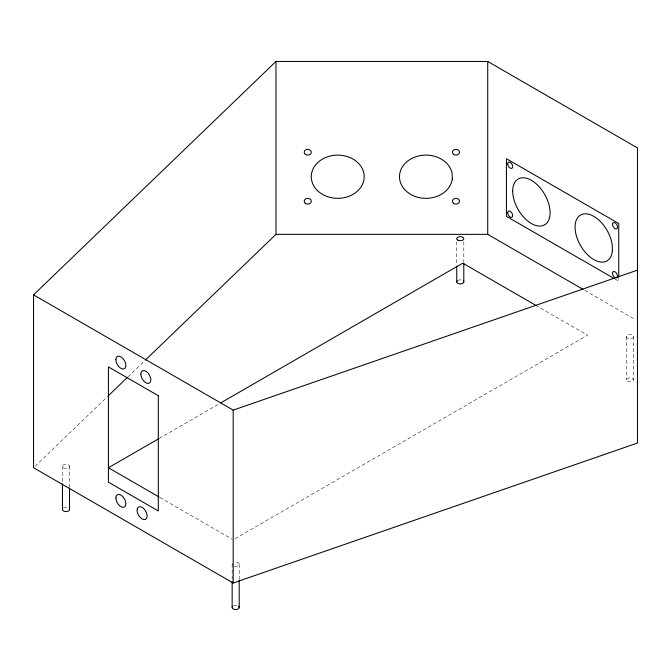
<?xml version="1.0" encoding="UTF-8"?>
<svg xmlns="http://www.w3.org/2000/svg" width="671" height="671" viewBox="0 0 671 671"><rect width="100%" height="100%" fill="white"/><g stroke="black" fill="none" stroke-linecap="round" stroke-linejoin="round"><path stroke-width="0.5" stroke-dasharray="3.35 2.52" d="M35.06 466.295L107.561 396.494M127.951 376.867L144.567 360.872M233.206 606.072L233.349 605.972A3.531 2.038 0 0 1 237.635 605.804M159.161 438.448L219.887 403.397M235.001 538.746L587.544 335.206L536.909 305.976M615.114 279.086L618.737 281.174L618.737 278.037M584.818 290.409L635.638 319.748M159.95 497.505L232.283 539.266M633.491 336.649A3.531 2.038 0 0 1 628.199 338.41A3.531 2.038 0 0 1 628.199 334.879A3.531 2.038 0 0 1 633.491 336.649L633.491 379.87A3.531 2.038 0 0 1 628.199 381.631A3.531 2.038 0 0 1 628.199 378.1A3.531 2.038 0 0 1 633.491 379.87M626.437 336.649L626.437 379.87M463.804 241.761L463.804 262.344M456.741 241.761L456.741 265.431M239.203 564.412L239.203 579.845M232.158 564.152L232.158 580.616M69.524 466.311L69.524 486.894M62.462 466.311L62.462 482.776M234.556 566.215A3.531 2.038 0 0 0 238.624 565.41A3.531 2.038 0 0 0 238.331 562.935L237.635 562.583A3.531 2.038 0 0 0 234.984 562.281M232.225 564.68A3.531 2.038 0 0 1 232.334 563.632M63.493 508.09A3.531 2.038 0 0 1 67.754 507.771M457.781 280.461A3.531 2.038 0 0 1 462.034 280.134M63.493 467.754A3.531 2.038 0 0 0 69.398 466.84A3.531 2.038 0 0 0 65.079 464.34A3.531 2.038 0 0 0 63.493 467.754"/><path stroke-width="1.01" d="M33.55 294.863L275.974 61.464L487.725 61.464L637.45 147.905L637.45 443.045L233.189 583.015L33.55 467.754L33.55 294.863L233.189 410.124L637.45 270.153M108.316 395.773L127.196 377.588M145.322 360.142L275.974 234.355L487.725 234.355L583.007 289.36M158.255 438.977L108.417 467.754L159.044 496.985M220.793 402.868L462.772 263.166L536.003 305.448M614.208 278.566L506.437 216.347L506.437 158.717L618.737 223.544L618.737 276.989M487.725 61.464L487.725 234.355M463.804 263.376L463.804 281.895M456.741 266.462L456.741 281.895M275.974 61.464L275.974 234.355M239.203 580.876L239.203 607.632M233.189 410.124L233.189 583.015M232.158 581.648L232.158 607.372M69.524 487.926L69.524 509.532M62.462 483.808L62.462 509.532M69.398 509.004A3.531 2.038 0 0 1 65.993 511.57A3.531 2.038 0 0 1 62.579 509.004M238.331 606.156A3.531 2.038 0 0 1 238.339 608.849A3.531 2.038 0 0 1 233.726 609.201L233.03 608.849A3.531 2.038 0 0 1 232.334 606.852M463.325 280.881A3.531 2.038 0 0 1 460.272 283.934A3.531 2.038 0 0 1 457.219 280.881M137.236 509.054L137.119 510.488A7.062 4.076 60 0 0 141.648 518.616A7.062 4.076 60 0 0 146.974 517.215L147.092 515.781A7.062 4.076 60 0 0 142.554 507.662A7.062 4.076 60 0 0 137.236 509.054M158.322 395.714L108.417 366.903L108.417 482.155L158.322 510.975L158.322 395.714M452.296 178.914L452.095 173.269A26.471 21.615 0 0 0 411.088 158.842A26.471 21.615 0 0 0 412.405 195.286A26.471 21.615 0 0 0 452.296 178.914M612.397 250.895L612.254 245.167A26.471 15.282 60 0 0 583.267 214.007A26.471 15.282 60 0 0 584.189 250.979A26.471 15.282 60 0 0 612.397 250.895M507.687 212.741A3.531 2.038 60 0 0 511.428 217.396A3.531 2.038 60 0 0 511.428 212.405A3.531 2.038 60 0 0 507.687 212.741M507.687 163.758A3.531 2.038 60 0 0 511.428 168.413A3.531 2.038 60 0 0 511.428 163.422A3.531 2.038 60 0 0 507.687 163.758M305.246 203.254A3.531 2.885 0 0 0 311.151 201.963A3.531 2.885 0 0 0 306.823 198.431A3.531 2.885 0 0 0 305.246 203.254M453.462 203.254A3.531 2.885 0 0 0 459.367 201.963A3.531 2.885 0 0 0 455.047 198.431A3.531 2.885 0 0 0 453.462 203.254M453.462 154.271A3.531 2.885 0 0 0 459.367 152.98A3.531 2.885 0 0 0 455.047 149.448A3.531 2.885 0 0 0 453.462 154.271M305.246 154.271A3.531 2.885 0 0 0 311.151 152.98A3.531 2.885 0 0 0 306.823 149.448A3.531 2.885 0 0 0 305.246 154.271M324.504 195.437A26.471 21.615 0 0 0 364.202 176.725A26.471 21.615 0 0 0 324.504 158.004A26.471 21.615 0 0 0 324.504 195.437M612.497 273.256A3.531 2.038 60 0 0 616.238 277.911A3.531 2.038 60 0 0 616.238 272.921A3.531 2.038 60 0 0 612.497 273.256M612.497 224.265A3.531 2.038 60 0 0 616.238 228.92A3.531 2.038 60 0 0 616.238 223.929A3.531 2.038 60 0 0 612.497 224.265M512.678 191.126A26.471 15.282 60 0 0 540.751 226.052A26.471 15.282 60 0 0 540.751 188.626A26.471 15.282 60 0 0 512.678 191.126M115.898 359.698A7.062 4.076 60 0 0 123.389 369.008A7.062 4.076 60 0 0 123.389 359.027A7.062 4.076 60 0 0 115.898 359.698M140.851 374.099A7.062 4.076 60 0 0 148.341 383.418A7.062 4.076 60 0 0 148.341 373.437A7.062 4.076 60 0 0 140.851 374.099M115.898 498.008A7.062 4.076 60 0 0 123.389 507.318A7.062 4.076 60 0 0 123.389 497.337A7.062 4.076 60 0 0 115.898 498.008M457.781 240.117A3.531 2.038 0 0 0 463.678 239.203A3.531 2.038 0 0 0 459.358 236.704A3.531 2.038 0 0 0 457.781 240.117"/></g></svg>
